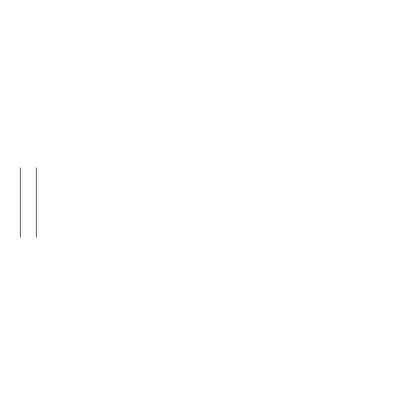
<?xml version="1.0" encoding="UTF-8"?>
<svg xmlns="http://www.w3.org/2000/svg" width="405" height="405" viewBox="0 0 405 405"><rect width="100%" height="100%" fill="white"/><g stroke="black" fill="none" stroke-linecap="round" stroke-linejoin="round"><path stroke-width="0.61" d="M36.268 167.797L36.268 237.203M20.25 167.797L20.25 237.203"/></g></svg>
